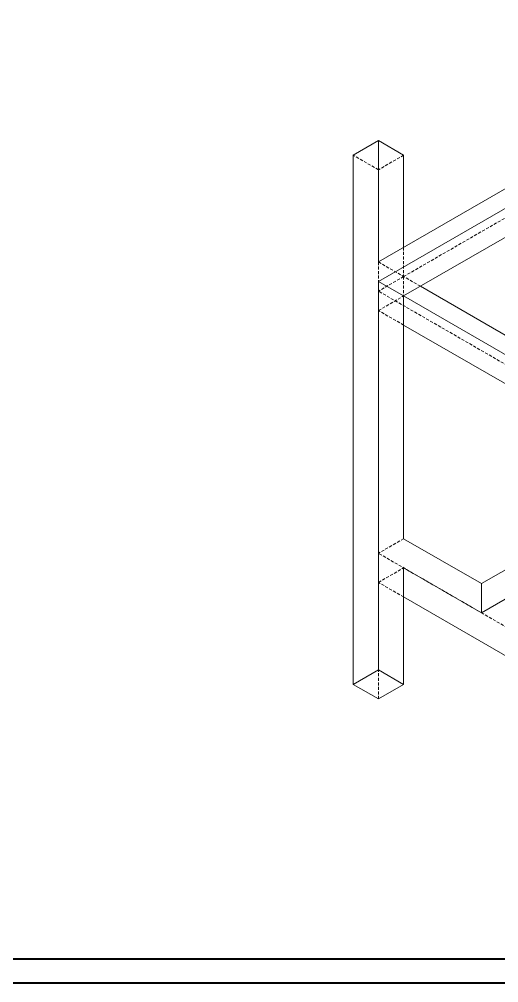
# Model space of a CAD drawing. Header units: millimetres. Extents: x 0 to 1189, y 0 to 841.
# Drawn here: x 594.6 to 796.1, y 0.2 to 405.3 of the extents above; entities that cross this region are included whole.
import ezdxf

# ---------------------------------------------------------------- set-up
doc = ezdxf.new("R2010")
doc.units = ezdxf.units.MM
doc.linetypes.add('HIDDEN', pattern=[1.905, 1.27, -0.635])

msp = doc.modelspace()

# ---------------------------------------------------------------- linework, layer by layer
at = {"color": 7, "linetype": 'Continuous', "lineweight": 15}
for p, q in [((745.5251, 295.0855), (936.444, 405.3006)), ((745.5251, 303.2509), (855.1267, 366.5225)), ((756.1318, 288.9624), (876.3399, 358.3571)), ((734.9185, 348.1616), (745.5251, 354.2847)), ((745.5251, 354.2847), (745.5251, 303.2509)), ((745.5251, 354.2847), (756.1318, 348.1616)), ((734.9185, 348.1616), (734.9185, 125.6543)), ((756.1318, 348.1616), (756.1318, 309.374)), ((745.5251, 131.7773), (745.5251, 295.0855)), ((756.1318, 288.9624), (745.5251, 295.0855)), ((876.3399, 227.7331), (763.204, 293.0451)), ((756.1318, 186.8948), (756.1318, 288.9624)), ((876.3399, 219.5677), (756.1318, 288.9624)), ((865.7333, 213.4447), (756.1318, 276.7163)), ((936.444, 253.228), (788.8354, 168.0154)), ((937.321, 241.4861), (788.8354, 155.7673)), ((788.8354, 168.0154), (756.1318, 186.8948)), ((788.8354, 155.7673), (756.1318, 174.6467)), ((756.1318, 125.6543), (756.1318, 174.6467)), ((788.8354, 155.7673), (788.8354, 168.0154)), ((865.7333, 99.129), (756.1318, 162.4006)), ((745.5251, 131.7773), (734.9185, 125.6543)), ((756.1318, 125.6543), (745.5251, 131.7773)), ((734.9185, 125.6543), (745.5251, 119.5312)), ((745.5251, 119.5312), (756.1318, 125.6543))]:
    msp.add_line(p, q, dxfattribs=at)
at = {"color": 7, "linetype": 'HIDDEN', "lineweight": 0}
for p, q in [((756.1318, 297.1278), (865.7333, 360.3995)), ((745.5251, 342.0386), (734.9185, 348.1616)), ((756.1318, 348.1616), (745.5251, 342.0386)), ((756.1318, 309.374), (756.1318, 297.1278)), ((745.5251, 303.2509), (756.1318, 297.1278)), ((745.5251, 303.2509), (745.5251, 295.0855)), ((756.1318, 297.1278), (745.5251, 291.0048)), ((763.204, 293.0451), (756.1318, 297.1278)), ((756.1318, 297.1278), (756.1318, 288.9624)), ((865.7333, 221.6101), (745.5251, 291.0048)), ((745.5251, 282.8394), (756.1318, 288.9624)), ((756.1318, 276.7163), (745.5251, 282.8394)), ((756.1318, 186.8948), (745.5251, 180.7718)), ((865.7333, 111.3771), (745.5251, 180.7718)), ((745.5251, 168.5237), (756.1318, 174.6467)), ((756.1318, 162.4006), (745.5251, 168.5237)), ((745.5251, 119.5312), (745.5251, 131.7773))]:
    msp.add_line(p, q, dxfattribs=at)
at = {"color": 7, "linetype": 'Continuous', "lineweight": 40}
for p, q in [((25.0788, 10.2148), (1179.0788, 10.2148)), ((0.0788, 0.2148), (1189.0788, 0.2148))]:
    msp.add_line(p, q, dxfattribs=at)

doc.saveas('drawing.dxf')
